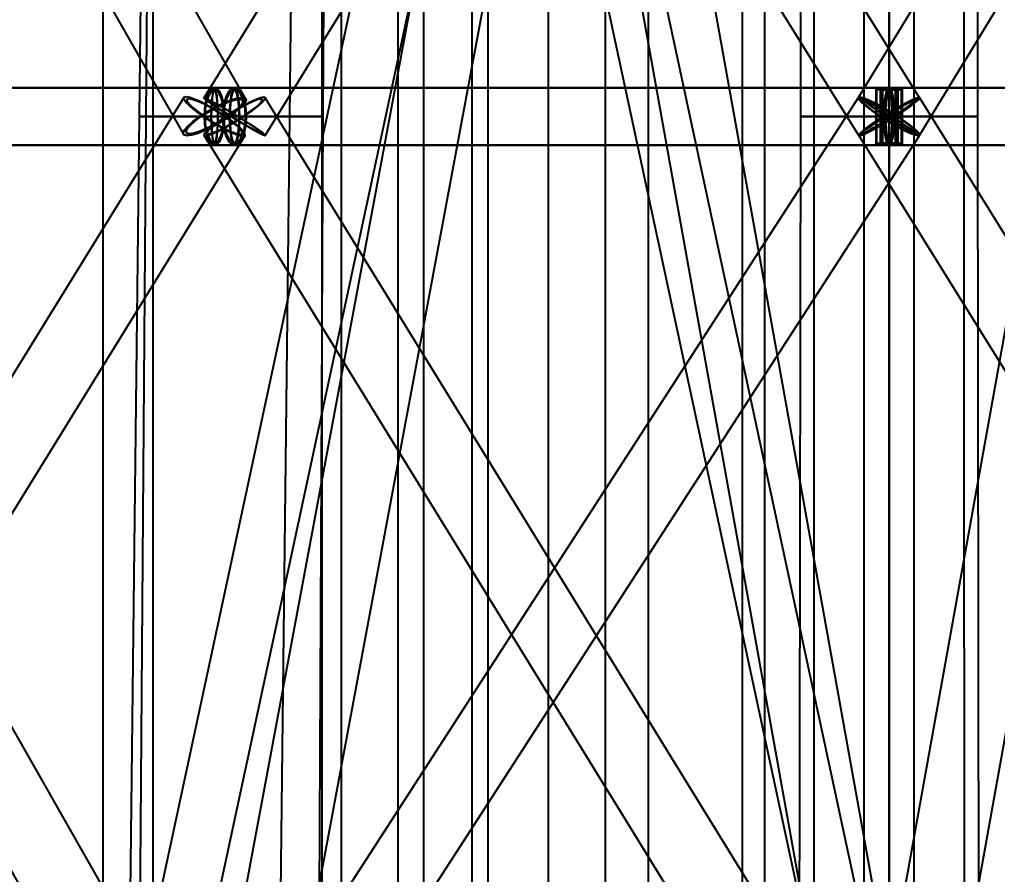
# Model space of a CAD drawing. Header units: millimetres. Extents: x -123812 to 252100, y -3000 to 639000.
# Drawn here: x -6135 to 765, y 252152 to 258184 of the extents above; entities that cross this region are included whole.
import ezdxf

# ---------------------------------------------------------------- set-up
doc = ezdxf.new("R2010")
doc.units = ezdxf.units.MM
for name, color, linetype, lineweight in [('D-BMK-AXIS', 7, 'Continuous', 13), ('D-STR-CORE', 7, 'Continuous', 25), ('D-STR-DIM', 7, 'Continuous', 13), ('D-STR-STRC', 7, 'Continuous', 25)]:
    doc.layers.add(name, color=color, linetype=linetype, lineweight=lineweight)
doc.styles.add('OpenSansCondensed-Light', font='OpenSansCondensed-Light.ttf')
doc.styles.add('TOWER_UNICODE', font='Arial Unicode.ttf')
doc.dimstyles.new('EZDXF', dxfattribs={"dimtxt": 0.25, "dimasz": 0.175, "dimexe": 0.375, "dimexo": 0.125, "dimgap": 0.1, "dimtad": 1, "dimlfac": 100, "dimzin": 12, "dimdsep": 46, "dimtxsty": 'OpenSansCondensed-Light', "dimblk": 'ARCHTICK', "dimcen": 2.5, "dimazin": 3, "dimtfac": 0.5, "dimtmove": 2, "dimatfit": 3})

# ---------------------------------------------------------------- blocks, each defined once
blk = doc.blocks.new('_ARCHTICK')
at = {"color": 0, "linetype": 'BYBLOCK', "const_width": 0.15}
blk.add_lwpolyline([(-0.5, -0.5), (0.5, 0.5)], dxfattribs=at)

msp = doc.modelspace()

# ---------------------------------------------------------------- linework, layer by layer
at = {"layer": 'D-BMK-AXIS'}
msp.add_line((0, -3000), (0, 639000), dxfattribs=at)
at = {"layer": 'D-STR-CORE'}
for points in [[(-4000, 100000), (-4000, 375000), (-3284.1, 375000), (-3284.1, 100000)], [(-4000, 100000), (-4000, 375000), (-3284.1, 375000), (-3284.1, 100000)], [(-3863.7, 100000), (-3863.7, 375000), (-2944.5, 375000), (-2944.5, 100000)], [(-3863.7, 100000), (-3863.7, 375000), (-2944.5, 375000), (-2944.5, 100000)], [(-3464.1, 100000), (-3464.1, 375000), (-2404.2, 375000), (-2404.2, 100000)], [(-3464.1, 100000), (-3464.1, 375000), (-2404.2, 375000), (-2404.2, 100000)], [(-2828.4, 100000), (-2828.4, 375000), (-1700, 375000), (-1700, 100000)], [(-2828.4, 100000), (-2828.4, 375000), (-1700, 375000), (-1700, 100000)], [(-2000, 100000), (-2000, 375000), (-880, 375000), (-880, 100000)], [(-2000, 100000), (-2000, 375000), (-880, 375000), (-880, 100000)], [(-1035.3, 100000), (-1035.3, 375000), (0, 375000), (0, 100000)], [(-1035.3, 100000), (-1035.3, 375000), (0, 375000), (0, 100000)], [(0, 100000), (0, 375000), (1035.3, 375000), (1035.3, 100000)], [(0, 100000), (0, 375000), (1035.3, 375000), (1035.3, 100000)]]:
    msp.add_lwpolyline(points, close=True, dxfattribs=at)
at = {"layer": 'D-STR-STRC'}
for points in [[(-5568.1, 274958), (-198.7, 249958), (-192, 249952.9), (-172.1, 249951.1), (-140.5, 249952.6), (-99.4, 249957.3), (-51.4, 249965), (0, 249975), (51.4, 249986.7), (99.4, 249999.4), (140.5, 250012), (172.1, 250023.9), (192, 250034.1), (198.7, 250042), (-5170.6, 275042)], [(-198.7, 275042), (-5568.1, 250042), (-5561.3, 250034.1), (-5541.5, 250023.9), (-5509.9, 250012), (-5468.7, 249999.4), (-5420.8, 249986.7), (-5369.4, 249975), (-5317.9, 249965), (-5270, 249957.3), (-5228.8, 249952.6), (-5197.2, 249951.1), (-5177.4, 249952.9), (-5170.6, 249958), (198.7, 274958)], [(-249.7, 275046.3), (-4914.7, 250046.3), (-4906.1, 250039.3), (-4881.2, 250029.7), (-4841.5, 250018), (-4789.8, 250005.1), (-4729.6, 249991.9), (-4664.9, 249979.2), (-4600.3, 249967.9), (-4540.1, 249958.8), (-4488.4, 249952.6), (-4448.7, 249949.5), (-4423.7, 249949.9), (-4415.2, 249953.7), (249.7, 274953.7)], [(-4744, 274955.3), (-250, 249955.3), (-241.5, 249951.7), (-216.5, 249951.4), (-176.8, 249954.4), (-125, 249960.4), (-64.7, 249969.2), (0, 249980.1), (64.7, 249992.4), (125, 250005.1), (176.8, 250017.5), (216.5, 250028.7), (241.5, 250038), (250, 250044.7), (-4243.9, 275044.7)], [(4243.9, 275044.9), (-250, 250044.9), (-241.5, 250042.9), (-216.5, 250037.8), (-176.8, 250030.3), (-125, 250020.6), (-64.7, 250009.6), (0, 249997.9), (64.7, 249986.3), (125, 249975.7), (176.8, 249966.7), (216.5, 249960), (241.5, 249956), (250, 249955.1), (4743.9, 274955.1)], [(-9260.7, 264869.6), (-4975.7, 257369.6), (-4955.2, 257365), (-4921.4, 257369.6), (-4876.6, 257383.1), (-4823.7, 257404.6), (-4766.4, 257432.5), (-4708.7, 257465.1), (-4654.4, 257500), (-4607.2, 257534.9), (-4570.4, 257567.5), (-4546.5, 257595.4), (-4537.1, 257616.9), (-4542.8, 257630.4), (-8827.8, 265130.4)], [(-4889.6, 264868.9), (-215.5, 257368.9), (-211.5, 257364.2), (-193.1, 257368.9), (-161.5, 257382.4), (-118.9, 257404), (-68.3, 257432.1), (-12.9, 257464.9), (43.3, 257500), (96.6, 257535.1), (143.3, 257567.9), (180.2, 257596), (204.8, 257617.6), (215.5, 257631.1), (-4458.6, 265131.1)], [(-215, 265133.6), (-4832.8, 257633.6), (-4831.9, 257629.1), (-4816.4, 257615.7), (-4787.4, 257594.5), (-4746.8, 257566.8), (-4697.4, 257534.6), (-4642.6, 257500), (-4586.1, 257465.4), (-4531.8, 257433.2), (-4483.3, 257405.5), (-4444, 257384.3), (-4416.6, 257370.9), (-4402.8, 257366.4), (215, 264866.4)], [(4349.7, 265130.5), (-217.5, 257630.5), (-211.7, 257617), (-191.4, 257595.5), (-158.1, 257567.5), (-114, 257535), (-62.2, 257500), (-6.1, 257465), (50.4, 257432.5), (103.5, 257404.5), (149.5, 257383), (185.3, 257369.5), (208.5, 257364.9), (217.5, 257369.5), (4784.7, 264869.5)], [(-9213.4, 257296.8), (-4759.2, 257296.8), (-4740.2, 257303.7), (-4722.5, 257324), (-4707.2, 257356.3), (-4695.6, 257398.4), (-4688.2, 257447.4), (-4685.7, 257500), (-4688.2, 257552.6), (-4695.6, 257601.6), (-4707.2, 257643.7), (-4722.5, 257676), (-4740.2, 257696.3), (-4759.2, 257703.2), (-9213.4, 257703.2)], [(-8930.5, 257296.8), (-4617.8, 257296.8), (-4595.9, 257303.7), (-4575.5, 257324), (-4558, 257356.3), (-4544.6, 257398.4), (-4536.2, 257447.4), (-4533.3, 257500), (-4536.2, 257552.6), (-4544.6, 257601.6), (-4558, 257643.7), (-4575.5, 257676), (-4595.9, 257696.3), (-4617.8, 257703.2), (-8930.5, 257703.2)], [(4617.8, 257703.2), (0, 257703.2), (-9.3, 257696.3), (-18.1, 257676), (-25.5, 257643.7), (-31.3, 257601.6), (-34.9, 257552.6), (-36.1, 257500), (-34.9, 257447.4), (-31.3, 257398.4), (-25.5, 257356.3), (-18.1, 257324), (-9.3, 257303.7), (0, 257296.8), (4617.8, 257296.8)], [(4759.2, 257703.2), (0, 257703.2), (-6.5, 257696.3), (-12.5, 257676), (-17.7, 257643.7), (-21.6, 257601.6), (-24.1, 257552.6), (-25, 257500), (-24.1, 257447.4), (-21.6, 257398.4), (-17.7, 257356.3), (-12.5, 257324), (-6.5, 257303.7), (0, 257296.8), (4759.2, 257296.8)], [(-9169.7, 249866.4), (-4543.2, 257366.4), (-4544.3, 257380.2), (-4560, 257402.2), (-4589.4, 257430.8), (-4630.2, 257464.2), (-4679.9, 257500), (-4735, 257535.8), (-4791.7, 257569.2), (-4846.3, 257597.8), (-4894.8, 257619.8), (-4934.2, 257633.6), (-4961.6, 257638.3), (-4975.2, 257633.6), (-9601.7, 250133.6)], [(-9153.4, 257380.6), (-4887.8, 249880.6), (-4877.6, 249866.9), (-4852.8, 249862.2), (-4815.2, 249866.9), (-4767.4, 249880.6), (-4712.6, 249902.5), (-4654.6, 249931.1), (-4597.2, 249964.3), (-4544.5, 250000), (-4500, 250035.7), (-4466.7, 250068.9), (-4446.9, 250097.5), (-4442, 250119.4), (-8707.6, 257619.4)], [(-4633.1, 249861.9), (212.5, 257361.9), (210.4, 257366.6), (193.9, 257380.4), (164.3, 257402.3), (123.4, 257430.9), (74.1, 257464.2), (19.8, 257500), (-35.9, 257535.8), (-89.1, 257569.1), (-136.3, 257597.7), (-174.1, 257619.6), (-200.1, 257633.4), (-212.5, 257638.1), (-5058.1, 250138.1)], [(216.9, 250131.8), (-4400.9, 257631.8), (-4410.8, 257636.5), (-4434.7, 257631.8), (-4471.1, 257618.2), (-4517.6, 257596.5), (-4570.8, 257568.2), (-4627.2, 257535.3), (-4683.1, 257500), (-4734.4, 257464.7), (-4777.8, 257431.8), (-4810.3, 257403.5), (-4829.7, 257381.8), (-4834.7, 257368.2), (-216.9, 249868.2)], [(4879, 250134.7), (214, 257634.7), (199.6, 257630.1), (171.6, 257616.7), (131.8, 257595.3), (83.1, 257567.4), (28.7, 257534.9), (-27.6, 257500), (-82.1, 257465.1), (-130.9, 257432.6), (-170.9, 257404.7), (-199.2, 257383.3), (-213.9, 257369.9), (-214, 257365.3), (4450.9, 249865.3)]]:
    msp.add_lwpolyline(points, dxfattribs=at)
for points in [[(-5547.2, 250000), (-5191.6, 250000), (-5191.6, 275000), (-5547.2, 275000)], [(-5547.2, 250000), (-5191.6, 250000), (-5191.6, 275000), (-5547.2, 275000)], [(-177.8, 250000), (177.8, 250000), (177.8, 275000), (-177.8, 275000)], [(-177.8, 250000), (177.8, 250000), (177.8, 275000), (-177.8, 275000)], [(-5289.7, 257500), (-4228.7, 257500), (-4144.3, 265000), (-5203.9, 265000)], [(-5243.7, 257500), (-3991.9, 257500), (-3951.2, 265000), (-5183.2, 265000)], [(-625.9, 257500), (625.9, 257500), (616, 265000), (-616, 265000)], [(-625.9, 257500), (625.9, 257500), (616, 265000), (-616, 265000)], [(-530.5, 257500), (530.5, 257500), (529.8, 265000), (-529.8, 265000)], [(-8380.3, 257300), (48.4, 257300), (48.4, 257700), (-8380.3, 257700)], [(-8170.5, 257300), (94.3, 257300), (94.3, 257700), (-8170.5, 257700)], [(-8137.1, 257300), (60.9, 257300), (60.9, 257700), (-8137.1, 257700)], [(-4832.7, 257500), (-4830.2, 257447.4), (-4822.9, 257398.4), (-4811.2, 257356.3), (-4796, 257324), (-4778.2, 257303.7), (-4759.2, 257296.8), (-4740.2, 257303.7), (-4722.5, 257324), (-4707.2, 257356.3), (-4695.6, 257398.4), (-4688.2, 257447.4), (-4685.7, 257500), (-4688.2, 257552.6), (-4695.6, 257601.6), (-4707.2, 257643.7), (-4722.5, 257676), (-4740.2, 257696.3), (-4759.2, 257703.2), (-4778.2, 257696.3), (-4796, 257676), (-4811.2, 257643.7), (-4822.9, 257601.6), (-4830.2, 257552.6)], [(-4826.9, 257500), (-4824.6, 257451.5), (-4817.8, 257406.4), (-4807.1, 257367.6), (-4793.1, 257337.9), (-4776.7, 257319.2), (-4759.2, 257312.8), (-4741.7, 257319.2), (-4725.4, 257337.9), (-4711.3, 257367.6), (-4700.6, 257406.4), (-4693.8, 257451.5), (-4691.5, 257500), (-4693.8, 257548.5), (-4700.6, 257593.6), (-4711.3, 257632.4), (-4725.4, 257662.1), (-4741.7, 257680.8), (-4759.2, 257687.2), (-4776.7, 257680.8), (-4793.1, 257662.1), (-4807.1, 257632.4), (-4817.8, 257593.6), (-4824.6, 257548.5)], [(-4784.2, 257500), (-4783.3, 257447.4), (-4780.8, 257398.4), (-4776.9, 257356.3), (-4771.7, 257324), (-4765.7, 257303.7), (-4759.2, 257296.8), (0, 257296.8), (6.5, 257303.7), (12.5, 257324), (17.7, 257356.3), (21.6, 257398.4), (24.1, 257447.4), (25, 257500), (24.1, 257552.6), (21.6, 257601.6), (17.7, 257643.7), (12.5, 257676), (6.5, 257696.3), (0, 257703.2), (-4759.2, 257703.2), (-4765.7, 257696.3), (-4771.7, 257676), (-4776.9, 257643.7), (-4780.8, 257601.6), (-4783.3, 257552.6)], [(-4784.2, 257500), (-4783.3, 257447.4), (-4780.8, 257398.4), (-4776.9, 257356.3), (-4771.7, 257324), (-4765.7, 257303.7), (-4759.2, 257296.8), (-4752.7, 257303.7), (-4746.7, 257324), (-4741.6, 257356.3), (-4737.6, 257398.4), (-4735.1, 257447.4), (-4734.2, 257500), (-4735.1, 257552.6), (-4737.6, 257601.6), (-4741.6, 257643.7), (-4746.7, 257676), (-4752.7, 257696.3), (-4759.2, 257703.2), (-4765.7, 257696.3), (-4771.7, 257676), (-4776.9, 257643.7), (-4780.8, 257601.6), (-4783.3, 257552.6)], [(-4782.2, 257500), (-4781.4, 257451.5), (-4779.1, 257406.4), (-4775.5, 257367.6), (-4770.7, 257337.9), (-4765.2, 257319.2), (-4759.2, 257312.8), (-4753.3, 257319.2), (-4747.7, 257337.9), (-4742.9, 257367.6), (-4739.3, 257406.4), (-4737, 257451.5), (-4736.2, 257500), (-4737, 257548.5), (-4739.3, 257593.6), (-4742.9, 257632.4), (-4747.7, 257662.1), (-4753.3, 257680.8), (-4759.2, 257687.2), (-4765.2, 257680.8), (-4770.7, 257662.1), (-4775.5, 257632.4), (-4779.1, 257593.6), (-4781.4, 257548.5)], [(-4702.3, 257500), (-4699.4, 257447.4), (-4691, 257398.4), (-4677.6, 257356.3), (-4660.1, 257324), (-4639.7, 257303.7), (-4617.8, 257296.8), (-4595.9, 257303.7), (-4575.5, 257324), (-4558, 257356.3), (-4544.6, 257398.4), (-4536.2, 257447.4), (-4533.3, 257500), (-4536.2, 257552.6), (-4544.6, 257601.6), (-4558, 257643.7), (-4575.5, 257676), (-4595.9, 257696.3), (-4617.8, 257703.2), (-4639.7, 257696.3), (-4660.1, 257676), (-4677.6, 257643.7), (-4691, 257601.6), (-4699.4, 257552.6)], [(-4695.7, 257500), (-4693, 257451.5), (-4685.2, 257406.4), (-4672.9, 257367.6), (-4656.7, 257337.9), (-4638, 257319.2), (-4617.8, 257312.8), (-4597.6, 257319.2), (-4578.9, 257337.9), (-4562.7, 257367.6), (-4550.4, 257406.4), (-4542.6, 257451.5), (-4539.9, 257500), (-4542.6, 257548.5), (-4550.4, 257593.6), (-4562.7, 257632.4), (-4578.9, 257662.1), (-4597.6, 257680.8), (-4617.8, 257687.2), (-4638, 257680.8), (-4656.7, 257662.1), (-4672.9, 257632.4), (-4685.2, 257593.6), (-4693, 257548.5)], [(-4653.9, 257500), (-4652.7, 257447.4), (-4649.1, 257398.4), (-4643.3, 257356.3), (-4635.9, 257324), (-4627.2, 257303.7), (-4617.8, 257296.8), (0, 257296.8), (9.3, 257303.7), (18.1, 257324), (25.5, 257356.3), (31.3, 257398.4), (34.9, 257447.4), (36.1, 257500), (34.9, 257552.6), (31.3, 257601.6), (25.5, 257643.7), (18.1, 257676), (9.3, 257696.3), (0, 257703.2), (-4617.8, 257703.2), (-4627.2, 257696.3), (-4635.9, 257676), (-4643.3, 257643.7), (-4649.1, 257601.6), (-4652.7, 257552.6)], [(-4653.9, 257500), (-4652.7, 257447.4), (-4649.1, 257398.4), (-4643.3, 257356.3), (-4635.9, 257324), (-4627.2, 257303.7), (-4617.8, 257296.8), (-4608.5, 257303.7), (-4599.7, 257324), (-4592.3, 257356.3), (-4586.5, 257398.4), (-4582.9, 257447.4), (-4581.7, 257500), (-4582.9, 257552.6), (-4586.5, 257601.6), (-4592.3, 257643.7), (-4599.7, 257676), (-4608.5, 257696.3), (-4617.8, 257703.2), (-4627.2, 257696.3), (-4635.9, 257676), (-4643.3, 257643.7), (-4649.1, 257601.6), (-4652.7, 257552.6)], [(-4651.1, 257500), (-4649.9, 257451.5), (-4646.6, 257406.4), (-4641.3, 257367.6), (-4634.4, 257337.9), (-4626.4, 257319.2), (-4617.8, 257312.8), (-4609.2, 257319.2), (-4601.2, 257337.9), (-4594.3, 257367.6), (-4589, 257406.4), (-4585.7, 257451.5), (-4584.5, 257500), (-4585.7, 257548.5), (-4589, 257593.6), (-4594.3, 257632.4), (-4601.2, 257662.1), (-4609.2, 257680.8), (-4617.8, 257687.2), (-4626.4, 257680.8), (-4634.4, 257662.1), (-4641.3, 257632.4), (-4646.6, 257593.6), (-4649.9, 257548.5)], [(94.3, 257700), (-94.3, 257700), (-94.3, 257300), (94.3, 257300)], [(88.6, 257688), (-88.6, 257688), (-88.6, 257312), (88.6, 257312)], [(60.9, 257700), (-60.9, 257700), (-60.9, 257300), (60.9, 257300)], [(-60.9, 257300), (8137.1, 257300), (8137.1, 257700), (-60.9, 257700)], [(-60.9, 257700), (60.9, 257700), (60.9, 257300), (-60.9, 257300)], [(57.3, 257688), (-57.3, 257688), (-57.3, 257312), (57.3, 257312)], [(-57.3, 257688), (57.3, 257688), (57.3, 257312), (-57.3, 257312)], [(48.4, 257700), (-48.4, 257700), (-48.4, 257300), (48.4, 257300)], [(-48.4, 257300), (8380.3, 257300), (8380.3, 257700), (-48.4, 257700)], [(-48.4, 257700), (48.4, 257700), (48.4, 257300), (-48.4, 257300)], [(45.5, 257688), (-45.5, 257688), (-45.5, 257312), (45.5, 257312)], [(-45.5, 257688), (45.5, 257688), (45.5, 257312), (-45.5, 257312)], [(-36.1, 257500), (-34.9, 257447.4), (-31.3, 257398.4), (-25.5, 257356.3), (-18.1, 257324), (-9.3, 257303.7), (0, 257296.8), (9.3, 257303.7), (18.1, 257324), (25.5, 257356.3), (31.3, 257398.4), (34.9, 257447.4), (36.1, 257500), (34.9, 257552.6), (31.3, 257601.6), (25.5, 257643.7), (18.1, 257676), (9.3, 257696.3), (0, 257703.2), (-9.3, 257696.3), (-18.1, 257676), (-25.5, 257643.7), (-31.3, 257601.6), (-34.9, 257552.6)], [(36.1, 257500), (34.9, 257447.4), (31.3, 257398.4), (25.5, 257356.3), (18.1, 257324), (9.3, 257303.7), (0, 257296.8), (-9.3, 257303.7), (-18.1, 257324), (-25.5, 257356.3), (-31.3, 257398.4), (-34.9, 257447.4), (-36.1, 257500), (-34.9, 257552.6), (-31.3, 257601.6), (-25.5, 257643.7), (-18.1, 257676), (-9.3, 257696.3), (0, 257703.2), (9.3, 257696.3), (18.1, 257676), (25.5, 257643.7), (31.3, 257601.6), (34.9, 257552.6)], [(-33.3, 257500), (-32.1, 257451.5), (-28.8, 257406.4), (-23.5, 257367.6), (-16.6, 257337.9), (-8.6, 257319.2), (0, 257312.8), (8.6, 257319.2), (16.6, 257337.9), (23.5, 257367.6), (28.8, 257406.4), (32.1, 257451.5), (33.3, 257500), (32.1, 257548.5), (28.8, 257593.6), (23.5, 257632.4), (16.6, 257662.1), (8.6, 257680.8), (0, 257687.2), (-8.6, 257680.8), (-16.6, 257662.1), (-23.5, 257632.4), (-28.8, 257593.6), (-32.1, 257548.5)], [(33.3, 257500), (32.1, 257451.5), (28.8, 257406.4), (23.5, 257367.6), (16.6, 257337.9), (8.6, 257319.2), (0, 257312.8), (-8.6, 257319.2), (-16.6, 257337.9), (-23.5, 257367.6), (-28.8, 257406.4), (-32.1, 257451.5), (-33.3, 257500), (-32.1, 257548.5), (-28.8, 257593.6), (-23.5, 257632.4), (-16.6, 257662.1), (-8.6, 257680.8), (0, 257687.2), (8.6, 257680.8), (16.6, 257662.1), (23.5, 257632.4), (28.8, 257593.6), (32.1, 257548.5)], [(-25, 257500), (-24.1, 257447.4), (-21.6, 257398.4), (-17.7, 257356.3), (-12.5, 257324), (-6.5, 257303.7), (0, 257296.8), (6.5, 257303.7), (12.5, 257324), (17.7, 257356.3), (21.6, 257398.4), (24.1, 257447.4), (25, 257500), (24.1, 257552.6), (21.6, 257601.6), (17.7, 257643.7), (12.5, 257676), (6.5, 257696.3), (0, 257703.2), (-6.5, 257696.3), (-12.5, 257676), (-17.7, 257643.7), (-21.6, 257601.6), (-24.1, 257552.6)], [(25, 257500), (24.1, 257447.4), (21.6, 257398.4), (17.7, 257356.3), (12.5, 257324), (6.5, 257303.7), (0, 257296.8), (-6.5, 257303.7), (-12.5, 257324), (-17.7, 257356.3), (-21.6, 257398.4), (-24.1, 257447.4), (-25, 257500), (-24.1, 257552.6), (-21.6, 257601.6), (-17.7, 257643.7), (-12.5, 257676), (-6.5, 257696.3), (0, 257703.2), (6.5, 257696.3), (12.5, 257676), (17.7, 257643.7), (21.6, 257601.6), (24.1, 257552.6)], [(-23, 257500), (-22.2, 257451.5), (-19.9, 257406.4), (-16.3, 257367.6), (-11.5, 257337.9), (-6, 257319.2), (0, 257312.8), (6, 257319.2), (11.5, 257337.9), (16.3, 257367.6), (19.9, 257406.4), (22.2, 257451.5), (23, 257500), (22.2, 257548.5), (19.9, 257593.6), (16.3, 257632.4), (11.5, 257662.1), (6, 257680.8), (0, 257687.2), (-6, 257680.8), (-11.5, 257662.1), (-16.3, 257632.4), (-19.9, 257593.6), (-22.2, 257548.5)], [(23, 257500), (22.2, 257451.5), (19.9, 257406.4), (16.3, 257367.6), (11.5, 257337.9), (6, 257319.2), (0, 257312.8), (-6, 257319.2), (-11.5, 257337.9), (-16.3, 257367.6), (-19.9, 257406.4), (-22.2, 257451.5), (-23, 257500), (-22.2, 257548.5), (-19.9, 257593.6), (-16.3, 257632.4), (-11.5, 257662.1), (-6, 257680.8), (0, 257687.2), (6, 257680.8), (11.5, 257662.1), (16.3, 257632.4), (19.9, 257593.6), (22.2, 257548.5)], [(-4654.4, 257500), (-4708.7, 257465.1), (-4766.4, 257432.5), (-4823.7, 257404.6), (-4876.6, 257383.1), (-4921.4, 257369.6), (-4955.2, 257365), (-4975.7, 257369.6), (-4981.4, 257383.1), (-4971.9, 257404.6), (-4948, 257432.5), (-4911.2, 257465.1), (-4864, 257500), (-4809.7, 257534.9), (-4752, 257567.5), (-4694.7, 257595.4), (-4641.9, 257616.9), (-4597, 257630.4), (-4563.2, 257635), (-4542.8, 257630.4), (-4537.1, 257616.9), (-4546.5, 257595.4), (-4570.4, 257567.5), (-4607.2, 257534.9)], [(-4838.5, 257500), (-4783.4, 257464.2), (-4726.7, 257430.8), (-4672.2, 257402.2), (-4623.6, 257380.2), (-4584.2, 257366.4), (-4556.8, 257361.7), (-4543.2, 257366.4), (-4544.3, 257380.2), (-4560, 257402.2), (-4589.4, 257430.8), (-4630.2, 257464.2), (-4679.9, 257500), (-4735, 257535.8), (-4791.7, 257569.2), (-4846.3, 257597.8), (-4894.8, 257619.8), (-4934.2, 257633.6), (-4961.6, 257638.3), (-4975.2, 257633.6), (-4974.1, 257619.8), (-4958.4, 257597.8), (-4929.1, 257569.2), (-4888.2, 257535.8)], [(-4664.7, 257500), (-4713.7, 257468.5), (-4765.7, 257439.2), (-4817.3, 257414), (-4865, 257394.6), (-4905.4, 257382.5), (-4935.9, 257378.3), (-4954.4, 257382.5), (-4959.5, 257394.6), (-4951, 257414), (-4929.4, 257439.2), (-4896.2, 257468.5), (-4853.7, 257500), (-4804.7, 257531.5), (-4752.7, 257560.8), (-4701.1, 257586), (-4653.4, 257605.4), (-4613, 257617.5), (-4582.5, 257621.7), (-4564.1, 257617.5), (-4558.9, 257605.4), (-4567.4, 257586), (-4589, 257560.8), (-4622.2, 257531.5)], [(-4830.7, 257500), (-4781, 257467.7), (-4729.9, 257437.6), (-4680.7, 257411.8), (-4636.9, 257392), (-4601.5, 257379.5), (-4576.7, 257375.3), (-4564.5, 257379.5), (-4565.4, 257392), (-4579.6, 257411.8), (-4606.1, 257437.6), (-4642.9, 257467.7), (-4687.7, 257500), (-4737.4, 257532.3), (-4788.5, 257562.4), (-4837.7, 257588.2), (-4881.5, 257608), (-4917, 257620.5), (-4941.7, 257624.7), (-4954, 257620.5), (-4953, 257608), (-4938.8, 257588.2), (-4912.3, 257562.4), (-4875.5, 257532.3)], [(-4683.1, 257500), (-4734.4, 257464.7), (-4777.8, 257431.8), (-4810.3, 257403.5), (-4829.7, 257381.8), (-4834.7, 257368.2), (-4824.8, 257363.5), (-4800.9, 257368.2), (-4764.5, 257381.8), (-4718.1, 257403.5), (-4664.8, 257431.8), (-4608.4, 257464.7), (-4552.5, 257500), (-4501.2, 257535.3), (-4457.8, 257568.2), (-4425.3, 257596.5), (-4405.9, 257618.2), (-4400.9, 257631.8), (-4410.8, 257636.5), (-4434.7, 257631.8), (-4471.1, 257618.2), (-4517.6, 257596.5), (-4570.8, 257568.2), (-4627.2, 257535.3)], [(-4593, 257500), (-4538.2, 257465.4), (-4488.8, 257433.2), (-4448.2, 257405.5), (-4419.2, 257384.3), (-4403.7, 257370.9), (-4402.8, 257366.4), (-4416.6, 257370.9), (-4444, 257384.3), (-4483.3, 257405.5), (-4531.8, 257433.2), (-4586.1, 257465.4), (-4642.6, 257500), (-4697.4, 257534.6), (-4746.8, 257566.8), (-4787.4, 257594.5), (-4816.4, 257615.7), (-4831.9, 257629.1), (-4832.8, 257633.6), (-4819, 257629.1), (-4791.6, 257615.7), (-4752.3, 257594.5), (-4703.8, 257566.8), (-4649.5, 257534.6)], [(-4676.6, 257500), (-4722.9, 257468.2), (-4762.1, 257438.5), (-4791.4, 257413), (-4808.9, 257393.4), (-4813.3, 257381.1), (-4804.5, 257377), (-4782.9, 257381.1), (-4750, 257393.4), (-4708.2, 257413), (-4660.2, 257438.5), (-4609.3, 257468.2), (-4559, 257500), (-4512.7, 257531.8), (-4473.5, 257561.5), (-4444.2, 257587), (-4426.7, 257606.6), (-4422.3, 257618.9), (-4431.1, 257623), (-4452.7, 257618.9), (-4485.6, 257606.6), (-4527.4, 257587), (-4575.4, 257561.5), (-4626.3, 257531.8)], [(-4595.4, 257500), (-4546, 257468.8), (-4501.5, 257439.8), (-4464.9, 257414.8), (-4438.8, 257395.7), (-4424.8, 257383.6), (-4424, 257379.5), (-4436.4, 257383.6), (-4461.1, 257395.7), (-4496.6, 257414.8), (-4540.3, 257439.8), (-4589.3, 257468.8), (-4640.2, 257500), (-4689.6, 257531.2), (-4734.1, 257560.2), (-4770.7, 257585.2), (-4796.8, 257604.3), (-4810.8, 257616.4), (-4811.6, 257620.5), (-4799.2, 257616.4), (-4774.5, 257604.3), (-4739, 257585.2), (-4695.3, 257560.2), (-4646.3, 257531.2)], [(-62.2, 257500), (-6.1, 257465), (50.4, 257432.5), (103.5, 257404.5), (149.5, 257383), (185.3, 257369.5), (208.5, 257364.9), (217.5, 257369.5), (211.7, 257383), (191.4, 257404.5), (158.1, 257432.5), (114, 257465), (62.2, 257500), (6.1, 257535), (-50.4, 257567.5), (-103.5, 257595.5), (-149.5, 257617), (-185.3, 257630.5), (-208.5, 257635.1), (-217.5, 257630.5), (-211.7, 257617), (-191.4, 257595.5), (-158.1, 257567.5), (-114, 257535)], [(43.3, 257500), (-12.9, 257464.9), (-68.3, 257432.1), (-118.9, 257404), (-161.5, 257382.4), (-193.1, 257368.9), (-211.5, 257364.2), (-215.5, 257368.9), (-204.8, 257382.4), (-180.2, 257404), (-143.3, 257432.1), (-96.6, 257464.9), (-43.3, 257500), (12.9, 257535.1), (68.3, 257567.9), (118.9, 257596), (161.5, 257617.6), (193.1, 257631.1), (211.5, 257635.8), (215.5, 257631.1), (204.8, 257617.6), (180.2, 257596), (143.3, 257567.9), (96.6, 257535.1)], [(27.6, 257500), (-28.7, 257465.1), (-83.1, 257432.6), (-131.8, 257404.7), (-171.6, 257383.3), (-199.6, 257369.9), (-214, 257365.3), (-213.9, 257369.9), (-199.2, 257383.3), (-170.9, 257404.7), (-130.9, 257432.6), (-82.1, 257465.1), (-27.6, 257500), (28.7, 257534.9), (83.1, 257567.4), (131.8, 257595.3), (171.6, 257616.7), (199.6, 257630.1), (214, 257634.7), (213.9, 257630.1), (199.2, 257616.7), (170.9, 257595.3), (130.9, 257567.4), (82.1, 257534.9)], [(-19.8, 257500), (35.9, 257464.2), (89.1, 257430.9), (136.3, 257402.3), (174.1, 257380.4), (200.1, 257366.6), (212.5, 257361.9), (210.4, 257366.6), (193.9, 257380.4), (164.3, 257402.3), (123.4, 257430.9), (74.1, 257464.2), (19.8, 257500), (-35.9, 257535.8), (-89.1, 257569.1), (-136.3, 257597.7), (-174.1, 257619.6), (-200.1, 257633.4), (-212.5, 257638.1), (-210.4, 257633.4), (-193.9, 257619.6), (-164.3, 257597.7), (-123.4, 257569.1), (-74.1, 257535.8)], [(-56.1, 257500), (-5.5, 257468.5), (45.5, 257439.1), (93.3, 257413.9), (134.8, 257394.5), (167.1, 257382.4), (188, 257378.2), (196.1, 257382.4), (190.9, 257394.5), (172.6, 257413.9), (142.6, 257439.1), (102.8, 257468.5), (56.1, 257500), (5.5, 257531.5), (-45.5, 257560.9), (-93.3, 257586.1), (-134.8, 257605.5), (-167.1, 257617.6), (-188, 257621.8), (-196.1, 257617.6), (-190.9, 257605.5), (-172.6, 257586.1), (-142.6, 257560.9), (-102.8, 257531.5)], [(39, 257500), (-11.6, 257468.3), (-61.5, 257438.8), (-107.2, 257413.4), (-145.6, 257394), (-174.1, 257381.8), (-190.7, 257377.6), (-194.3, 257381.8), (-184.7, 257394), (-162.5, 257413.4), (-129.2, 257438.8), (-87.1, 257468.3), (-39, 257500), (11.6, 257531.7), (61.5, 257561.2), (107.2, 257586.6), (145.6, 257606), (174.1, 257618.2), (190.7, 257622.4), (194.3, 257618.2), (184.7, 257606), (162.5, 257586.6), (129.2, 257561.2), (87.1, 257531.7)], [(24.9, 257500), (-25.9, 257468.6), (-74.9, 257439.3), (-118.9, 257414.1), (-154.7, 257394.8), (-180, 257382.7), (-193, 257378.5), (-192.8, 257382.7), (-179.6, 257394.8), (-154.1, 257414.1), (-118, 257439.3), (-74, 257468.6), (-24.9, 257500), (25.9, 257531.4), (74.9, 257560.7), (118.9, 257585.9), (154.7, 257605.2), (180, 257617.3), (193, 257621.5), (192.8, 257617.3), (179.6, 257605.2), (154.1, 257585.9), (118, 257560.7), (74, 257531.4)], [(-17.8, 257500), (32.4, 257467.8), (80.3, 257437.7), (122.9, 257411.9), (157, 257392.1), (180.4, 257379.7), (191.6, 257375.5), (189.7, 257379.7), (174.8, 257392.1), (148.1, 257411.9), (111.2, 257437.7), (66.8, 257467.8), (17.8, 257500), (-32.4, 257532.2), (-80.3, 257562.3), (-122.9, 257588.1), (-157, 257607.9), (-180.4, 257620.3), (-191.6, 257624.5), (-189.7, 257620.3), (-174.8, 257607.9), (-148.1, 257588.1), (-111.2, 257562.3), (-66.8, 257532.2)], [(-5376.8, 250000), (-4314.4, 250000), (-4228.7, 257500), (-5289.7, 257500)], [(-5300.8, 250000), (-4029.1, 250000), (-3991.9, 257500), (-5243.7, 257500)], [(-4228.7, 257500), (-4246.8, 257500), (-4299.8, 257500), (-4384.1, 257500), (-4494, 257500), (-4621.9, 257500), (-4759.2, 257500), (-4896.5, 257500), (-5024.5, 257500), (-5134.3, 257500), (-5218.6, 257500), (-5271.6, 257500), (-5289.7, 257500), (-5271.6, 257500), (-5218.6, 257500), (-5134.3, 257500), (-5024.5, 257500), (-4896.5, 257500), (-4759.2, 257500), (-4621.9, 257500), (-4494, 257500), (-4384.1, 257500), (-4299.8, 257500), (-4246.8, 257500)], [(-3991.9, 257500), (-4013.2, 257500), (-4075.7, 257500), (-4175.2, 257500), (-4304.8, 257500), (-4455.8, 257500), (-4617.8, 257500), (-4779.8, 257500), (-4930.8, 257500), (-5060.4, 257500), (-5159.9, 257500), (-5222.4, 257500), (-5243.7, 257500), (-5222.4, 257500), (-5159.9, 257500), (-5060.4, 257500), (-4930.8, 257500), (-4779.8, 257500), (-4617.8, 257500), (-4455.8, 257500), (-4304.8, 257500), (-4175.2, 257500), (-4075.7, 257500), (-4013.2, 257500)], [(-635.8, 250000), (635.8, 250000), (625.9, 257500), (-625.9, 257500)], [(-635.8, 250000), (635.8, 250000), (625.9, 257500), (-625.9, 257500)], [(625.9, 257500), (604.6, 257500), (542.1, 257500), (442.6, 257500), (313, 257500), (162, 257500), (0, 257500), (-162, 257500), (-313, 257500), (-442.6, 257500), (-542.1, 257500), (-604.6, 257500), (-625.9, 257500), (-604.6, 257500), (-542.1, 257500), (-442.6, 257500), (-313, 257500), (-162, 257500), (0, 257500), (162, 257500), (313, 257500), (442.6, 257500), (542.1, 257500), (604.6, 257500)], [(625.9, 257500), (604.6, 257500), (542.1, 257500), (442.6, 257500), (313, 257500), (162, 257500), (0, 257500), (-162, 257500), (-313, 257500), (-442.6, 257500), (-542.1, 257500), (-604.6, 257500), (-625.9, 257500), (-604.6, 257500), (-542.1, 257500), (-442.6, 257500), (-313, 257500), (-162, 257500), (0, 257500), (162, 257500), (313, 257500), (442.6, 257500), (542.1, 257500), (604.6, 257500)], [(-531.2, 250000), (531.2, 250000), (530.5, 257500), (-530.5, 257500)], [(530.5, 257500), (512.4, 257500), (459.4, 257500), (375.1, 257500), (265.3, 257500), (137.3, 257500), (0, 257500), (-137.3, 257500), (-265.3, 257500), (-375.1, 257500), (-459.4, 257500), (-512.4, 257500), (-530.5, 257500), (-512.4, 257500), (-459.4, 257500), (-375.1, 257500), (-265.3, 257500), (-137.3, 257500), (0, 257500), (137.3, 257500), (265.3, 257500), (375.1, 257500), (459.4, 257500), (512.4, 257500)]]:
    msp.add_lwpolyline(points, close=True, dxfattribs=at)

# ---------------------------------------------------------------- dimensions: what is measured, and where the dimension line sits
at = {"layer": 'D-STR-DIM'}
for base, p2 in [((-112000, 0), (0, 634000)), ((187000, 0), (0, 450000)), ((250000, 0), (0, 375000)), ((124000, 0), (0, 350000))]:
    msp.add_linear_dim(base=base, p1=(0, 0), p2=p2, angle=90, dimstyle='EZDXF', override={"dimtxt": 8400, "dimasz": 3750, "dimexe": 2100, "dimexo": 1800, "dimgap": 2100, "dimtad": 1, "dimdec": 0, "dimlfac": 1, "dimlunit": 2, "dimtxsty": 'TOWER_UNICODE', "dimclrd": 7, "dimclre": 7, "dimclrt": 7}, dxfattribs=at).render()

doc.saveas('drawing.dxf')
